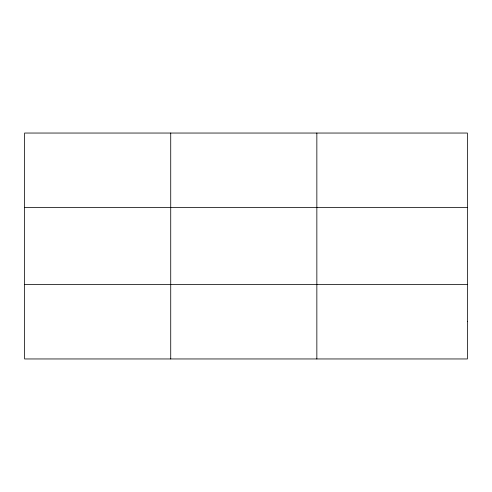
<?xml version="1.0" encoding="UTF-8"?>
<svg xmlns="http://www.w3.org/2000/svg" width="492" height="492" viewBox="0 0 492 492"><rect width="100%" height="100%" fill="white"/><g stroke="black" fill="none" stroke-linecap="round" stroke-linejoin="round"><path stroke-width="0.74" d="M170.724 358.957L170.724 133.043M316.848 358.957L316.848 133.043M24.6 207.593L467.4 207.593M24.6 284.407L467.4 284.407M467.4 321.682L467.4 358.957L24.6 358.957L24.6 133.043L467.4 133.043L467.4 321.682"/></g></svg>
